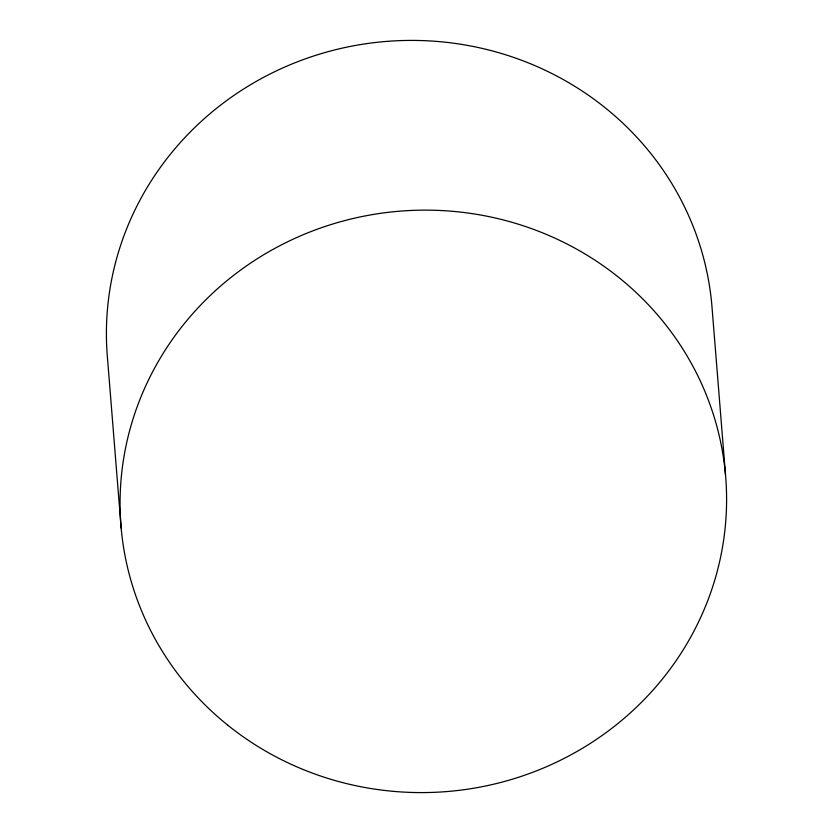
<?xml version="1.0" encoding="UTF-8"?>
<svg xmlns="http://www.w3.org/2000/svg" width="833" height="833" viewBox="0 0 833 833"><rect width="100%" height="100%" fill="white"/><g stroke="black" fill="none" stroke-linecap="round" stroke-linejoin="round"><path stroke-width="1.25" d="M725.481 474.508L711.819 304.774A303.337 291.144 -4.6 0 0 383.68 41.65A303.337 291.144 -4.6 0 0 107.519 358.492L121.181 528.226M228.055 725.408A303.337 291.144 -4.6 0 0 721.909 550.478A303.337 291.144 -4.6 0 0 320.028 228.211A303.337 291.144 -4.6 0 0 228.055 725.408"/></g></svg>
